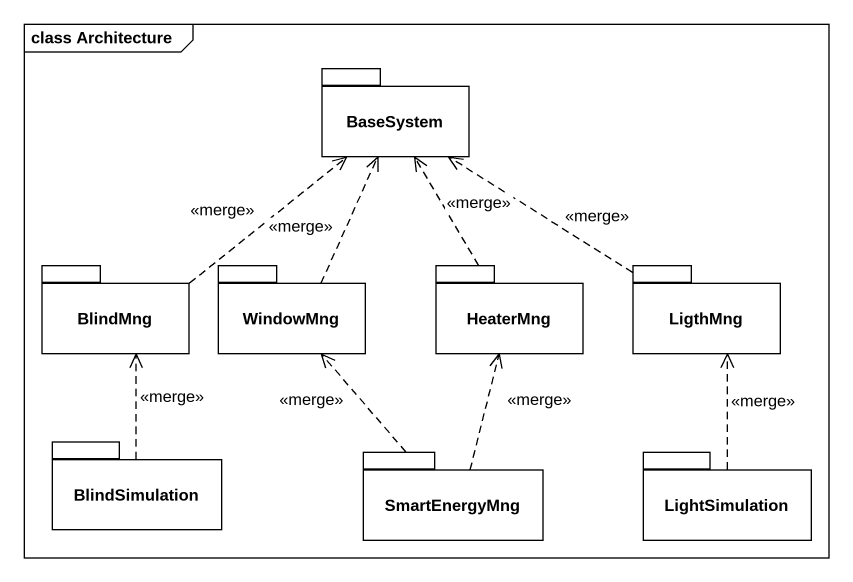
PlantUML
@startuml
mainframe class Architecture
package BaseSystem #FFFFFF {
}
package BlindMng #FFFFFF {
}
package WindowMng #FFFFFF {
}
package HeaterMng #FFFFFF {
}
package LigthMng #FFFFFF {
}
package BlindSimulation #FFFFFF {
}
package SmartEnergyMng #FFFFFF {
}
package LightSimulation #FFFFFF {
}
BlindMng .up.> BaseSystem : <<merge>>
WindowMng .up.> BaseSystem : <<merge>>
HeaterMng .up.> BaseSystem : <<merge>>
LigthMng .up.> BaseSystem : <<merge>>
BlindSimulation .up.> BlindMng : <<merge>>
SmartEnergyMng .up.> WindowMng : <<merge>>
SmartEnergyMng .up.> HeaterMng : <<merge>>
LightSimulation .up.> LigthMng : <<merge>>
@enduml
